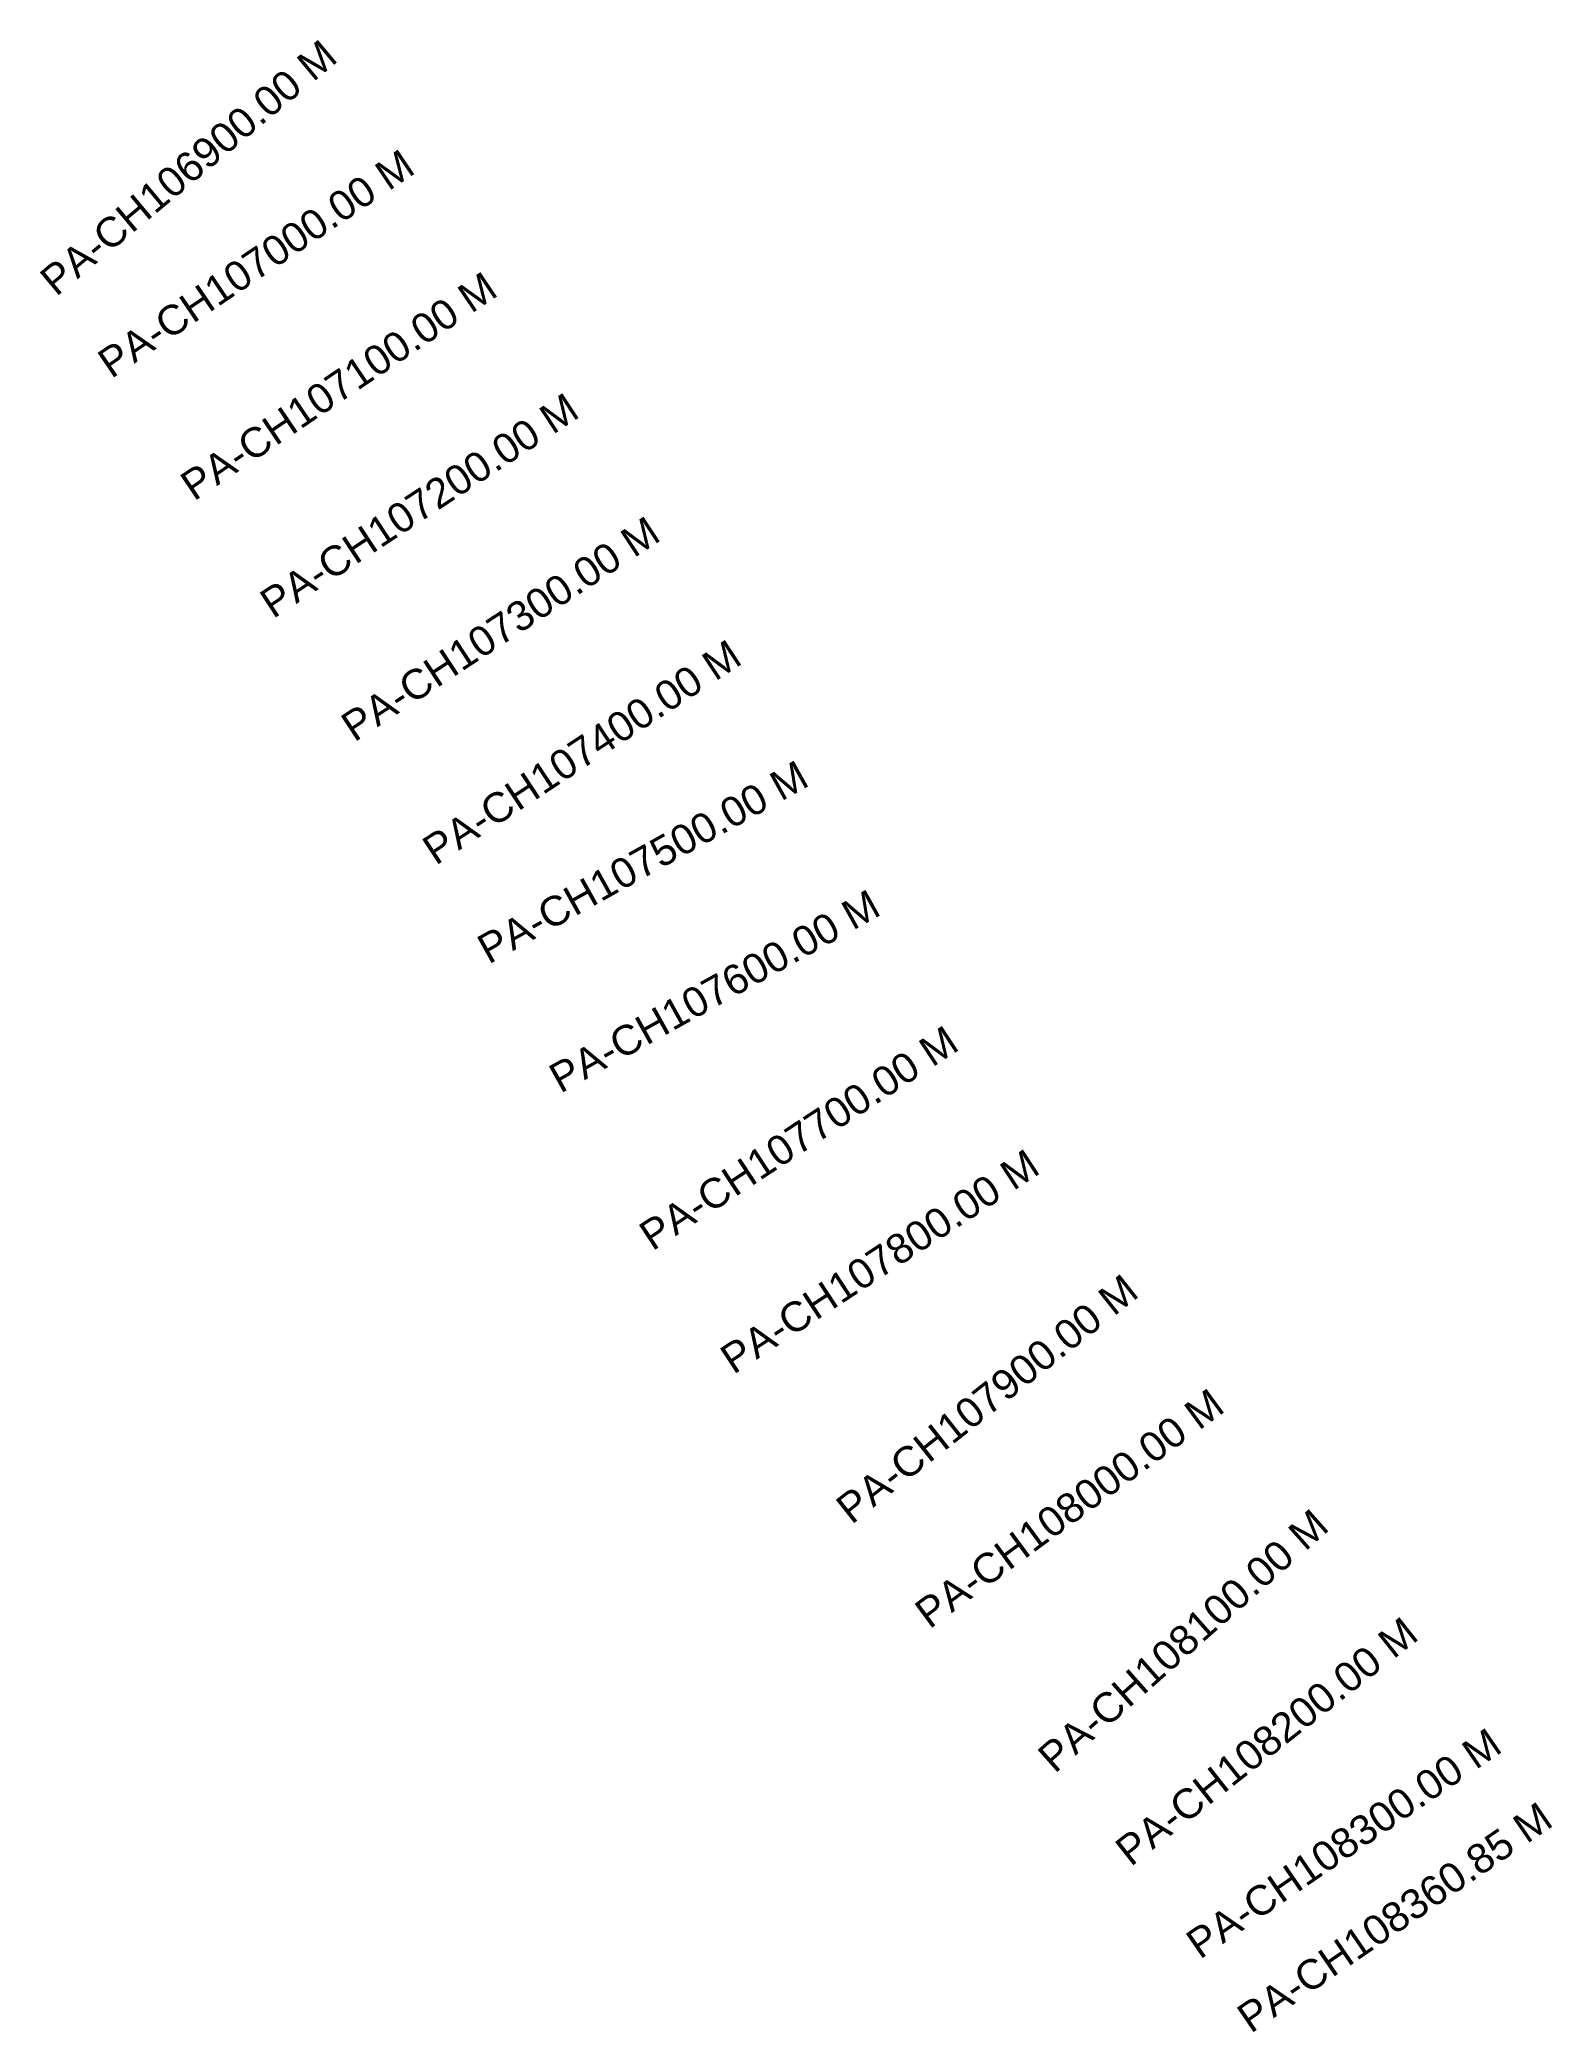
# Model space of a CAD drawing. Header units: metres. Extents: x 256491 to 268651, y 2138635 to 2205280.
# Drawn here: x 267627 to 268651, y 2138635 to 2139983 of the extents above.
import ezdxf
from ezdxf.enums import TextEntityAlignment as Align

# ---------------------------------------------------------------- set-up
doc = ezdxf.new("R2010")
doc.units = ezdxf.units.M
doc.header["$MEASUREMENT"] = 0
doc.layers.add('CSMark', color=6, linetype='Continuous')
doc.styles.add('DynamicDimensions', font='arial.ttf')

msp = doc.modelspace()

# ---------------------------------------------------------------- texts
at = {"layer": 'CSMark', "style": 'DynamicDimensions'}
for s, rotation, p in [('PA-CH106900.00 M', 39.8773, (267823.6, 2139977)), ('PA-CH107000.00 M', 34.0791, (267877, 2139901.9)), ('PA-CH107100.00 M', 34.0791, (267933, 2139819)), ('PA-CH107200.00 M', 33.3708, (267988.4, 2139736.9)), ('PA-CH107300.00 M', 33.3708, (268043.4, 2139653.4)), ('PA-CH107400.00 M', 33.3708, (268098.5, 2139569.9)), ('PA-CH107500.00 M', 29.1204, (268144.6, 2139487.6)), ('PA-CH107600.00 M', 29.1204, (268193.2, 2139400.2)), ('PA-CH107700.00 M', 33.2895, (268245.5, 2139308.6)), ('PA-CH107800.00 M', 33.2895, (268300.4, 2139225)), ('PA-CH107900.00 M', 38.4434, (268366.5, 2139141.1)), ('PA-CH108000.00 M', 36.3752, (268425, 2139063.4)), ('PA-CH108100.00 M', 41.5844, (268494.9, 2138982.6)), ('PA-CH108200.00 M', 38.3049, (268556, 2138909)), ('PA-CH108300.00 M', 34.5036, (268613.2, 2138833.3)), ('PA-CH108360.85 M', 34.5036, (268647.7, 2138783.2))]:
    msp.add_text(s, height=20, rotation=rotation, dxfattribs=at).set_placement(p, align=Align.MIDDLE_RIGHT)

doc.saveas('drawing.dxf')
